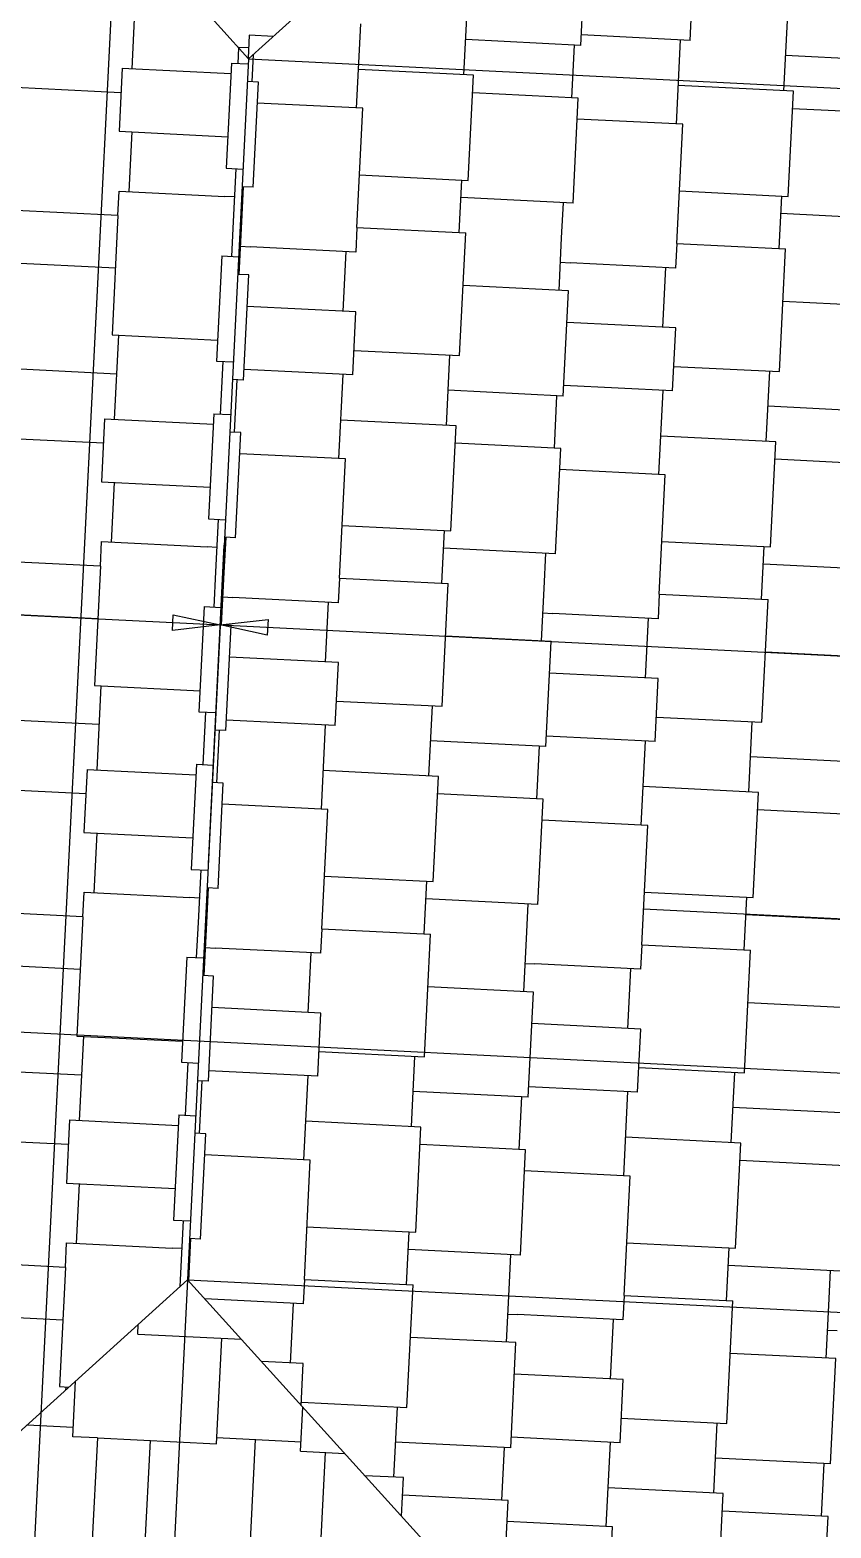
# Model space of a CAD drawing. Extents: x 549999 to 550212, y 1838161 to 1838467.
# Drawn here: x 550173.092 to 550174.598, y 1838347.776 to 1838350.594 of the extents above; entities that cross this region are included whole.
import ezdxf

# ---------------------------------------------------------------- set-up
doc = ezdxf.new("R2010")
doc.units = 0
for name, color, linetype in [('Level 18', 7, 'Continuous'), ('Level 20', 7, 'Continuous'), ('Level 24', 7, 'Continuous'), ('Level 36', 7, 'Continuous'), ('Level 37', 7, 'Continuous'), ('Level 39', 7, 'Continuous'), ('Level 42', 7, 'Continuous')]:
    doc.layers.add(name, color=color, linetype=linetype)

msp = doc.modelspace()

# ---------------------------------------------------------------- linework, layer by layer
at = {"layer": 'Level 18'}
msp.add_line((550165.2135, 1838349.1022), (550184.117, 1838348.1571), dxfattribs=at)
at = {"layer": 'Level 20'}
for p, q in [((550170.3036, 1838349.6322), (550173.4497, 1838349.4749)), ((550173.4272, 1838349.0255), (550173.4572, 1838349.6247)), ((550173.4272, 1838349.0255), (550173.4572, 1838349.6247)), ((550173.4497, 1838349.4749), (550176.5958, 1838349.3176))]:
    msp.add_line(p, q, dxfattribs=at)
for points in [[(550173.3613, 1838349.4942), (550173.4497, 1838349.4749), (550173.3598, 1838349.4645)], [(550173.5381, 1838349.4556), (550173.4497, 1838349.4749), (550173.5396, 1838349.4853)]]:
    msp.add_lwpolyline(points, close=True, dxfattribs=at)
at = {"layer": 'Level 24'}
msp.add_line((550174.2455, 1838348.9411), (550176.5286, 1838348.827), dxfattribs=at)
at = {"layer": 'Level 36'}
msp.add_line((550172.6853, 1838339.4354), (550173.7472, 1838360.6767), dxfattribs=at)
at = {"layer": 'Level 37'}
for p, q in [((550170.6233, 1838353.7228), (550173.5029, 1838350.5401)), ((550176.2662, 1838353.0402), (550173.5029, 1838350.5401)), ((550173.5029, 1838350.5401), (550173.3881, 1838348.2429)), ((550173.3881, 1838348.2429), (550169.0361, 1838344.3053)), ((550173.3881, 1838348.2429), (550177.3257, 1838343.8909))]:
    msp.add_line(p, q, dxfattribs=at)
at = {"layer": 'Level 39'}
for p, q in [((550173.5029, 1838350.5401), (550179.895, 1838350.2205)), ((550173.3881, 1838348.2429), (550173.1534, 1838343.5488)), ((550173.3881, 1838348.2429), (550179.6803, 1838347.9284))]:
    msp.add_line(p, q, dxfattribs=at)
at = {"layer": 'Level 42'}
for p, q in [((550174.1277, 1838350.5652), (550174.1376, 1838350.763)), ((550173.2911, 1838350.6797), (550173.2832, 1838350.5214)), ((550174.3332, 1838350.5747), (550174.3391, 1838350.6934)), ((550173.9079, 1838350.51), (550173.9145, 1838350.6419)), ((550173.7058, 1838350.4474), (550173.7137, 1838350.6057)), ((550174.5094, 1838350.48), (550174.516, 1838350.6119)), ((550173.5042, 1838350.5845), (550173.502, 1838350.5411)), ((550173.5495, 1838350.5822), (550173.5042, 1838350.5845)), ((550174.1277, 1838350.5652), (550173.9112, 1838350.576)), ((550174.1107, 1838350.4668), (550174.1157, 1838350.5658)), ((550174.3332, 1838350.5747), (550174.1287, 1838350.5849)), ((550174.3073, 1838350.4173), (550174.3152, 1838350.5756)), ((550173.4841, 1838350.5609), (550173.4826, 1838350.5313)), ((550173.503, 1838350.5604), (550173.4837, 1838350.5614)), ((550173.5093, 1838350.4969), (550173.5118, 1838350.5481)), ((550174.7292, 1838350.5351), (550174.5127, 1838350.5459)), ((550173.2651, 1838350.5223), (550173.2592, 1838350.4036)), ((550173.2651, 1838350.5223), (550173.4696, 1838350.5121)), ((550173.4706, 1838350.5319), (550173.4607, 1838350.334)), ((550173.4706, 1838350.5319), (550173.5025, 1838350.5303)), ((550173.9259, 1838350.5091), (550173.7094, 1838350.5199)), ((550173.2628, 1838350.4762), (550173.0643, 1838350.4861)), ((550173.5213, 1838350.4963), (550173.5008, 1838350.4973)), ((550173.5114, 1838350.2984), (550173.5213, 1838350.4963)), ((550173.916, 1838350.3113), (550173.9259, 1838350.5091)), ((550174.5274, 1838350.4791), (550174.3109, 1838350.4899)), ((550173.7178, 1838350.4468), (550173.5193, 1838350.4567)), ((550174.1228, 1838350.4662), (550173.9243, 1838350.4761)), ((550174.1129, 1838350.2683), (550174.1228, 1838350.4662)), ((550174.5175, 1838350.2812), (550174.5274, 1838350.4791)), ((550173.7066, 1838350.2225), (550173.7178, 1838350.4468)), ((550174.3193, 1838350.4167), (550174.1208, 1838350.4266)), ((550174.7243, 1838350.4362), (550174.5258, 1838350.4461)), ((550173.2592, 1838350.4036), (550173.4637, 1838350.3934)), ((550173.2832, 1838350.4024), (550173.2776, 1838350.2903)), ((550174.3081, 1838350.1925), (550174.3193, 1838350.4167)), ((550173.4607, 1838350.334), (550173.4926, 1838350.3324)), ((550173.4788, 1838350.3331), (550173.4738, 1838350.2342)), ((550173.7115, 1838350.3215), (550173.916, 1838350.3113)), ((550173.2573, 1838350.245), (550173.2596, 1838350.2912)), ((550173.2596, 1838350.2912), (550173.4581, 1838350.2812)), ((550173.4901, 1838350.2334), (550173.4934, 1838350.2993)), ((550173.5114, 1838350.2984), (550173.4909, 1838350.2994)), ((550173.8991, 1838350.2129), (550173.904, 1838350.3119)), ((550174.313, 1838350.2914), (550174.5175, 1838350.2812)), ((550173.4761, 1838350.2803), (550173.4581, 1838350.2812)), ((550174.1129, 1838350.2683), (550173.9024, 1838350.2789)), ((550174.0915, 1838350.2033), (550174.0948, 1838350.2693)), ((550174.5005, 1838350.1828), (550174.5055, 1838350.2818)), ((550173.2573, 1838350.245), (550173.0528, 1838350.2552)), ((550173.2573, 1838350.245), (550173.2461, 1838350.0207)), ((550173.4738, 1838350.2342), (550173.4705, 1838350.1682)), ((550173.4851, 1838350.1344), (550173.4901, 1838350.2334)), ((550174.7144, 1838350.2383), (550174.5038, 1838350.2488)), ((550173.7066, 1838350.2225), (550173.7043, 1838350.1764)), ((550173.7066, 1838350.2225), (550173.9111, 1838350.2123)), ((550173.8996, 1838349.9815), (550173.9111, 1838350.2123)), ((550174.0866, 1838350.1044), (550174.0915, 1838350.2033)), ((550173.4877, 1838350.1872), (550173.5058, 1838350.1863)), ((550173.7043, 1838350.1764), (550173.5058, 1838350.1863)), ((550173.6806, 1838350.0651), (550173.6862, 1838350.1773)), ((550174.3081, 1838350.1925), (550174.3058, 1838350.1463)), ((550174.3081, 1838350.1925), (550174.5126, 1838350.1822)), ((550174.501, 1838349.9514), (550174.5126, 1838350.1822)), ((550173.2523, 1838350.1461), (550173.0478, 1838350.1563)), ((550173.4525, 1838350.1691), (550173.4426, 1838349.9712)), ((550173.4525, 1838350.1691), (550173.4843, 1838350.1675)), ((550174.0892, 1838350.1571), (550174.1073, 1838350.1562)), ((550174.3058, 1838350.1463), (550174.1073, 1838350.1562)), ((550174.2821, 1838350.0351), (550174.2877, 1838350.1472)), ((550173.5032, 1838350.1335), (550173.4827, 1838350.1345)), ((550173.4933, 1838349.9357), (550173.5032, 1838350.1335)), ((550174.1046, 1838350.1035), (550173.9061, 1838350.1134)), ((550174.0947, 1838349.9056), (550174.1046, 1838350.1035)), ((550173.7047, 1838350.0639), (550173.5002, 1838350.0742)), ((550173.6988, 1838349.9452), (550173.7047, 1838350.0639)), ((550174.7061, 1838350.0734), (550174.5076, 1838350.0833)), ((550174.3062, 1838350.0339), (550174.1017, 1838350.0441)), ((550174.3002, 1838349.9151), (550174.3062, 1838350.0339)), ((550173.2461, 1838350.0207), (550173.4446, 1838350.0108)), ((550173.2581, 1838350.0201), (550173.2502, 1838349.8618)), ((550173.7011, 1838349.9914), (550173.8996, 1838349.9815)), ((550173.8749, 1838349.8504), (550173.8815, 1838349.9824)), ((550173.0379, 1838349.9584), (550173.2545, 1838349.9476)), ((550173.4426, 1838349.9712), (550173.4744, 1838349.9697)), ((550173.4546, 1838349.9706), (550173.4497, 1838349.8717)), ((550173.6988, 1838349.9452), (550173.4943, 1838349.9554)), ((550173.6728, 1838349.7878), (550173.6807, 1838349.9461)), ((550174.3025, 1838349.9613), (550174.501, 1838349.9514)), ((550174.4764, 1838349.8204), (550174.483, 1838349.9523)), ((550173.4933, 1838349.9357), (550173.4728, 1838349.9367)), ((550173.4763, 1838349.8373), (550173.4812, 1838349.9363)), ((550174.3002, 1838349.9151), (550174.0957, 1838349.9254)), ((550174.0947, 1838349.9056), (550173.8782, 1838349.9164)), ((550174.0778, 1838349.8072), (550174.0827, 1838349.9062)), ((550174.2743, 1838349.7577), (550174.2822, 1838349.916)), ((550173.2321, 1838349.8627), (550173.2262, 1838349.744)), ((550173.2321, 1838349.8627), (550173.4367, 1838349.8525)), ((550173.4376, 1838349.8723), (550173.4277, 1838349.6744)), ((550173.4376, 1838349.8723), (550173.4695, 1838349.8707)), ((550174.6962, 1838349.8755), (550174.4797, 1838349.8863)), ((550173.4883, 1838349.8367), (550173.4678, 1838349.8377)), ((550173.4784, 1838349.6388), (550173.4883, 1838349.8367)), ((550173.893, 1838349.8495), (550173.6764, 1838349.8604)), ((550173.8831, 1838349.6517), (550173.893, 1838349.8495)), ((550173.2298, 1838349.8166), (550173.0313, 1838349.8265)), ((550174.0898, 1838349.8066), (550173.8913, 1838349.8166)), ((550174.0799, 1838349.6088), (550174.0898, 1838349.8066)), ((550174.4944, 1838349.8195), (550174.2779, 1838349.8303)), ((550174.4845, 1838349.6216), (550174.4944, 1838349.8195)), ((550173.6848, 1838349.7872), (550173.4863, 1838349.7971)), ((550173.6736, 1838349.563), (550173.6848, 1838349.7872)), ((550174.6913, 1838349.7766), (550174.4928, 1838349.7865)), ((550174.2863, 1838349.7571), (550174.0878, 1838349.7671)), ((550174.2751, 1838349.5329), (550174.2863, 1838349.7571)), ((550173.2262, 1838349.744), (550173.4307, 1838349.7338)), ((550173.2503, 1838349.7428), (550173.2447, 1838349.6307)), ((550173.4277, 1838349.6744), (550173.4596, 1838349.6728)), ((550173.4458, 1838349.6735), (550173.4408, 1838349.5746)), ((550173.4571, 1838349.5738), (550173.4604, 1838349.6397)), ((550173.4784, 1838349.6388), (550173.4579, 1838349.6399)), ((550173.6786, 1838349.6619), (550173.8831, 1838349.6517)), ((550173.8661, 1838349.5533), (550173.871, 1838349.6523)), ((550173.2243, 1838349.5854), (550173.2266, 1838349.6316)), ((550173.2266, 1838349.6316), (550173.4251, 1838349.6217)), ((550173.4432, 1838349.6208), (550173.4251, 1838349.6217)), ((550174.0799, 1838349.6088), (550173.8694, 1838349.6193)), ((550174.0586, 1838349.5437), (550174.0619, 1838349.6097)), ((550174.28, 1838349.6318), (550174.4845, 1838349.6216)), ((550174.4676, 1838349.5233), (550174.4725, 1838349.6222)), ((550173.2243, 1838349.5854), (550173.0198, 1838349.5956)), ((550173.2243, 1838349.5854), (550173.2131, 1838349.3612)), ((550174.6814, 1838349.5787), (550174.4709, 1838349.5892)), ((550173.4408, 1838349.5746), (550173.4375, 1838349.5086)), ((550173.4521, 1838349.4749), (550173.4571, 1838349.5738)), ((550173.6736, 1838349.563), (550173.6713, 1838349.5168)), ((550173.6736, 1838349.563), (550173.8781, 1838349.5527)), ((550173.8666, 1838349.3219), (550173.8781, 1838349.5527)), ((550173.4548, 1838349.5276), (550173.4728, 1838349.5267)), ((550173.6713, 1838349.5168), (550173.4728, 1838349.5267)), ((550174.0536, 1838349.4448), (550174.0586, 1838349.5437)), ((550174.2751, 1838349.5329), (550174.2728, 1838349.4867)), ((550174.2751, 1838349.5329), (550174.4796, 1838349.5227)), ((550173.2194, 1838349.4865), (550173.0149, 1838349.4967)), ((550173.4195, 1838349.5095), (550173.4096, 1838349.3117)), ((550173.4195, 1838349.5095), (550173.4514, 1838349.508)), ((550173.6477, 1838349.4056), (550173.6533, 1838349.5177)), ((550174.0563, 1838349.4975), (550174.0743, 1838349.4966)), ((550174.2728, 1838349.4867), (550174.0743, 1838349.4966)), ((550174.4681, 1838349.2918), (550174.4796, 1838349.5227)), ((550173.4702, 1838349.4739), (550173.4497, 1838349.475)), ((550173.4603, 1838349.2761), (550173.4702, 1838349.4739)), ((550174.2491, 1838349.3755), (550174.2547, 1838349.4876)), ((550174.0717, 1838349.4439), (550173.8732, 1838349.4538)), ((550174.0618, 1838349.246), (550174.0717, 1838349.4439)), ((550173.6717, 1838349.4044), (550173.4672, 1838349.4146)), ((550174.6731, 1838349.4138), (550174.4747, 1838349.4237)), ((550173.6658, 1838349.2856), (550173.6717, 1838349.4044)), ((550174.2732, 1838349.3743), (550174.0687, 1838349.3845)), ((550173.2131, 1838349.3612), (550173.4116, 1838349.3512)), ((550173.2251, 1838349.3606), (550173.2172, 1838349.2023)), ((550174.2673, 1838349.2556), (550174.2732, 1838349.3743)), ((550173.6681, 1838349.3318), (550173.8666, 1838349.3219)), ((550173.005, 1838349.2988), (550173.2215, 1838349.288)), ((550173.4096, 1838349.3117), (550173.4415, 1838349.3101)), ((550173.4216, 1838349.3111), (550173.4167, 1838349.2121)), ((550173.8419, 1838349.1909), (550173.8485, 1838349.3228)), ((550174.2696, 1838349.3017), (550174.4681, 1838349.2918)), ((550173.4603, 1838349.2761), (550173.4398, 1838349.2771)), ((550173.4433, 1838349.1777), (550173.4483, 1838349.2767)), ((550173.6658, 1838349.2856), (550173.4613, 1838349.2959)), ((550173.6398, 1838349.1282), (550173.6477, 1838349.2865)), ((550174.4434, 1838349.1608), (550174.45, 1838349.2927)), ((550174.0618, 1838349.246), (550173.8452, 1838349.2568)), ((550174.0448, 1838349.1477), (550174.0497, 1838349.2466)), ((550174.2673, 1838349.2556), (550174.0628, 1838349.2658)), ((550174.2413, 1838349.0982), (550174.2492, 1838349.2565)), ((550174.6633, 1838349.2159), (550174.4467, 1838349.2268)), ((550173.1992, 1838349.2032), (550173.1932, 1838349.0844)), ((550173.1992, 1838349.2032), (550173.4037, 1838349.1929)), ((550173.4047, 1838349.2127), (550173.3948, 1838349.0149)), ((550173.4047, 1838349.2127), (550173.4365, 1838349.2111)), ((550173.86, 1838349.19), (550173.6434, 1838349.2008)), ((550173.8501, 1838348.9921), (550173.86, 1838349.19)), ((550173.1969, 1838349.157), (550172.9984, 1838349.1669)), ((550173.4553, 1838349.1771), (550173.4349, 1838349.1782)), ((550173.4454, 1838348.9793), (550173.4553, 1838349.1771)), ((550174.0568, 1838349.1471), (550173.8583, 1838349.157)), ((550174.4615, 1838349.1599), (550174.2449, 1838349.1707)), ((550174.4516, 1838348.962), (550174.4615, 1838349.1599)), ((550173.6519, 1838349.1276), (550173.4534, 1838349.1376)), ((550174.0469, 1838348.9492), (550174.0568, 1838349.1471)), ((550173.6406, 1838348.9034), (550173.6519, 1838349.1276)), ((550174.2533, 1838349.0976), (550174.0548, 1838349.1075)), ((550174.6583, 1838349.117), (550174.4598, 1838349.1269)), ((550173.1932, 1838349.0844), (550173.3977, 1838349.0742)), ((550173.2173, 1838349.0832), (550173.2117, 1838348.9711)), ((550174.2421, 1838348.8733), (550174.2533, 1838349.0976)), ((550173.3948, 1838349.0149), (550173.4266, 1838349.0133)), ((550173.4128, 1838349.014), (550173.4079, 1838348.915)), ((550173.6456, 1838349.0023), (550173.8501, 1838348.9921)), ((550173.8331, 1838348.8938), (550173.8381, 1838348.9927)), ((550173.1913, 1838348.9258), (550173.1936, 1838348.972)), ((550173.1936, 1838348.972), (550173.3921, 1838348.9621)), ((550173.4102, 1838348.9612), (550173.3921, 1838348.9621)), ((550173.4241, 1838348.9142), (550173.4274, 1838348.9802)), ((550173.4454, 1838348.9793), (550173.425, 1838348.9803)), ((550174.0469, 1838348.9492), (550173.8364, 1838348.9597)), ((550174.2471, 1838348.9723), (550174.4516, 1838348.962)), ((550174.4346, 1838348.8637), (550174.4395, 1838348.9626)), ((550173.1913, 1838348.9258), (550172.9868, 1838348.9361)), ((550174.0256, 1838348.8841), (550174.0289, 1838348.9501)), ((550173.1913, 1838348.9258), (550173.1801, 1838348.7016)), ((550173.4079, 1838348.915), (550173.4046, 1838348.8491)), ((550173.4192, 1838348.8153), (550173.4241, 1838348.9142)), ((550173.6406, 1838348.9034), (550173.6383, 1838348.8572)), ((550173.6406, 1838348.9034), (550173.8451, 1838348.8932)), ((550174.6484, 1838348.9191), (550174.4379, 1838348.9297)), ((550173.8336, 1838348.6623), (550173.8451, 1838348.8932)), ((550174.0206, 1838348.7852), (550174.0256, 1838348.8841)), ((550173.3865, 1838348.85), (550173.3766, 1838348.6521)), ((550173.3865, 1838348.85), (550173.4184, 1838348.8484)), ((550173.4218, 1838348.868), (550173.4398, 1838348.8671)), ((550173.6383, 1838348.8572), (550173.4398, 1838348.8671)), ((550173.6147, 1838348.746), (550173.6203, 1838348.8581)), ((550174.2421, 1838348.8733), (550174.2398, 1838348.8271)), ((550174.2421, 1838348.8733), (550174.4466, 1838348.8631)), ((550174.4351, 1838348.6322), (550174.4466, 1838348.8631)), ((550173.1864, 1838348.8269), (550172.9819, 1838348.8371)), ((550174.0233, 1838348.838), (550174.0413, 1838348.8371)), ((550174.2398, 1838348.8271), (550174.0413, 1838348.8371)), ((550174.2162, 1838348.7159), (550174.2218, 1838348.828)), ((550173.4372, 1838348.8144), (550173.4167, 1838348.8154)), ((550173.4273, 1838348.6165), (550173.4372, 1838348.8144)), ((550174.0387, 1838348.7843), (550173.8402, 1838348.7942)), ((550174.0288, 1838348.5864), (550174.0387, 1838348.7843)), ((550174.6402, 1838348.7542), (550174.4417, 1838348.7642)), ((550173.6387, 1838348.7448), (550173.4342, 1838348.755)), ((550173.6328, 1838348.6261), (550173.6387, 1838348.7448)), ((550174.2402, 1838348.7147), (550174.0357, 1838348.7249)), ((550174.2343, 1838348.596), (550174.2402, 1838348.7147)), ((550173.1801, 1838348.7016), (550173.3786, 1838348.6917)), ((550173.1922, 1838348.701), (550173.1842, 1838348.5427)), ((550173.3766, 1838348.6521), (550173.4085, 1838348.6505)), ((550173.3887, 1838348.6515), (550173.3837, 1838348.5526)), ((550173.6351, 1838348.6722), (550173.8336, 1838348.6623)), ((550173.809, 1838348.5313), (550173.8156, 1838348.6632)), ((550172.972, 1838348.6393), (550173.1885, 1838348.6284)), ((550173.6328, 1838348.6261), (550173.4283, 1838348.6363)), ((550173.6068, 1838348.4687), (550173.6148, 1838348.627)), ((550174.2366, 1838348.6422), (550174.4351, 1838348.6322)), ((550174.4104, 1838348.5012), (550174.417, 1838348.6331)), ((550173.4273, 1838348.6165), (550173.4068, 1838348.6175)), ((550173.4103, 1838348.5182), (550173.4153, 1838348.6171)), ((550174.0288, 1838348.5864), (550173.8123, 1838348.5973)), ((550174.2343, 1838348.596), (550174.0298, 1838348.6062)), ((550174.2083, 1838348.4386), (550174.2162, 1838348.5969)), ((550174.0118, 1838348.4881), (550174.0168, 1838348.587)), ((550174.6303, 1838348.5564), (550174.4137, 1838348.5672)), ((550173.1662, 1838348.5436), (550173.1603, 1838348.4249)), ((550173.1662, 1838348.5436), (550173.3707, 1838348.5334)), ((550173.3717, 1838348.5532), (550173.3618, 1838348.3553)), ((550173.3717, 1838348.5532), (550173.4035, 1838348.5516)), ((550173.827, 1838348.5304), (550173.6105, 1838348.5412)), ((550173.4224, 1838348.5176), (550173.4019, 1838348.5186)), ((550173.4125, 1838348.3197), (550173.4224, 1838348.5176)), ((550173.8171, 1838348.3325), (550173.827, 1838348.5304)), ((550174.4285, 1838348.5003), (550174.212, 1838348.5111)), ((550173.1639, 1838348.4974), (550172.9654, 1838348.5073)), ((550174.0238, 1838348.4875), (550173.8254, 1838348.4974)), ((550174.014, 1838348.2896), (550174.0238, 1838348.4875)), ((550174.4186, 1838348.3025), (550174.4285, 1838348.5003)), ((550173.6189, 1838348.4681), (550173.4204, 1838348.478)), ((550173.6077, 1838348.2438), (550173.6189, 1838348.4681)), ((550174.6253, 1838348.4574), (550174.4268, 1838348.4673)), ((550173.1603, 1838348.4249), (550173.3648, 1838348.4146)), ((550173.1843, 1838348.4237), (550173.1787, 1838348.3115)), ((550174.2204, 1838348.438), (550174.0219, 1838348.4479)), ((550174.2091, 1838348.2137), (550174.2204, 1838348.438)), ((550173.3618, 1838348.3553), (550173.3936, 1838348.3537)), ((550173.3798, 1838348.3544), (550173.3749, 1838348.2554)), ((550173.6126, 1838348.3427), (550173.8171, 1838348.3325)), ((550173.1584, 1838348.2663), (550173.1607, 1838348.3124)), ((550173.1607, 1838348.3124), (550173.3592, 1838348.3025)), ((550173.3911, 1838348.2546), (550173.3944, 1838348.3206)), ((550173.4125, 1838348.3197), (550173.392, 1838348.3207)), ((550173.8001, 1838348.2342), (550173.8051, 1838348.3331)), ((550174.2141, 1838348.3127), (550174.4186, 1838348.3025)), ((550173.3772, 1838348.3016), (550173.3592, 1838348.3025)), ((550174.014, 1838348.2896), (550173.8034, 1838348.3001)), ((550173.9926, 1838348.2246), (550173.9959, 1838348.2905)), ((550174.4016, 1838348.2041), (550174.4066, 1838348.3031)), ((550173.1584, 1838348.2663), (550172.9539, 1838348.2765)), ((550173.1584, 1838348.2663), (550173.1472, 1838348.042)), ((550173.3749, 1838348.2554), (550173.3736, 1838348.2298)), ((550173.3904, 1838348.2404), (550173.3911, 1838348.2546)), ((550174.6154, 1838348.2595), (550174.4049, 1838348.2701)), ((550174.5941, 1838348.1945), (550174.5974, 1838348.2605)), ((550173.6077, 1838348.2438), (550173.6054, 1838348.1976)), ((550173.6077, 1838348.2438), (550173.8122, 1838348.2336)), ((550173.8006, 1838348.0027), (550173.8122, 1838348.2336)), ((550173.6054, 1838348.1976), (550173.4207, 1838348.2069)), ((550173.5817, 1838348.0864), (550173.5873, 1838348.1985)), ((550173.9877, 1838348.1256), (550173.9926, 1838348.2246)), ((550174.2091, 1838348.2137), (550174.2068, 1838348.1676)), ((550174.2091, 1838348.2137), (550174.4137, 1838348.2035)), ((550174.4021, 1838347.9727), (550174.4137, 1838348.2035)), ((550173.1534, 1838348.1673), (550172.9489, 1838348.1776)), ((550173.9903, 1838348.1784), (550174.0084, 1838348.1775)), ((550174.2068, 1838348.1676), (550174.0084, 1838348.1775)), ((550174.5892, 1838348.0956), (550174.5941, 1838348.1945)), ((550173.2944, 1838348.1407), (550173.2953, 1838348.159)), ((550173.2951, 1838348.1588), (550173.2953, 1838348.1588)), ((550174.1832, 1838348.0563), (550174.1888, 1838348.1685)), ((550174.5918, 1838348.1483), (550174.6098, 1838348.1474)), ((550173.2944, 1838348.1407), (550173.4894, 1838348.131)), ((550173.4428, 1838347.9343), (550173.4527, 1838348.1328)), ((550174.0057, 1838348.1247), (550173.8072, 1838348.1346)), ((550173.9958, 1838347.9269), (550174.0057, 1838348.1247)), ((550173.6058, 1838348.0852), (550173.5273, 1838348.0891)), ((550174.6072, 1838348.0947), (550174.4087, 1838348.1046)), ((550174.5973, 1838347.8968), (550174.6072, 1838348.0947)), ((550173.6018, 1838348.0067), (550173.6058, 1838348.0852)), ((550174.2072, 1838348.0551), (550174.0027, 1838348.0654)), ((550173.1472, 1838348.042), (550173.1651, 1838348.0411)), ((550173.1592, 1838348.0414), (550173.1589, 1838348.0355)), ((550173.1724, 1838347.9478), (550173.1776, 1838348.0525)), ((550174.2013, 1838347.9364), (550174.2072, 1838348.0551)), ((550173.6008, 1838347.9204), (550173.6049, 1838348.0033)), ((550173.6021, 1838348.0127), (550173.8006, 1838348.0027)), ((550173.776, 1838347.8717), (550173.7826, 1838348.0036)), ((550174.2036, 1838347.9826), (550174.4021, 1838347.9727)), ((550174.3775, 1838347.8417), (550174.3841, 1838347.9736)), ((550173.0867, 1838347.9702), (550173.1733, 1838347.9659)), ((550173.2185, 1838347.9455), (550173.1724, 1838347.9478)), ((550173.2185, 1838347.9455), (550173.2083, 1838347.741)), ((550173.2185, 1838347.9455), (550173.4428, 1838347.9343)), ((550173.4434, 1838347.9463), (550173.6017, 1838347.9384)), ((550174.2013, 1838347.9364), (550173.9968, 1838347.9466)), ((550173.3175, 1838347.9406), (550173.3073, 1838347.7361)), ((550173.5051, 1838347.7262), (550173.516, 1838347.9427)), ((550173.6008, 1838347.9204), (550173.6837, 1838347.9162)), ((550173.647, 1838347.9181), (550173.637, 1838347.7196)), ((550173.9958, 1838347.9269), (550173.7793, 1838347.9377)), ((550173.9788, 1838347.8285), (550173.9838, 1838347.9275)), ((550174.1754, 1838347.779), (550174.1833, 1838347.9373)), ((550174.5973, 1838347.8968), (550174.3808, 1838347.9076)), ((550174.5803, 1838347.7984), (550174.5853, 1838347.8974)), ((550173.794, 1838347.8708), (550173.7215, 1838347.8744)), ((550173.7904, 1838347.7983), (550173.794, 1838347.8708)), ((550173.9909, 1838347.8279), (550173.7924, 1838347.8378)), ((550174.3955, 1838347.8407), (550174.179, 1838347.8516)), ((550174.3856, 1838347.6429), (550174.3955, 1838347.8407)), ((550173.981, 1838347.63), (550173.9909, 1838347.8279)), ((550174.5924, 1838347.7978), (550174.3939, 1838347.8078)), ((550174.1874, 1838347.7784), (550173.9889, 1838347.7883)), ((550174.1762, 1838347.5542), (550174.1874, 1838347.7784)), ((550174.5825, 1838347.6), (550174.5924, 1838347.7978))]:
    msp.add_line(p, q, dxfattribs=at)

doc.saveas('drawing.dxf')
